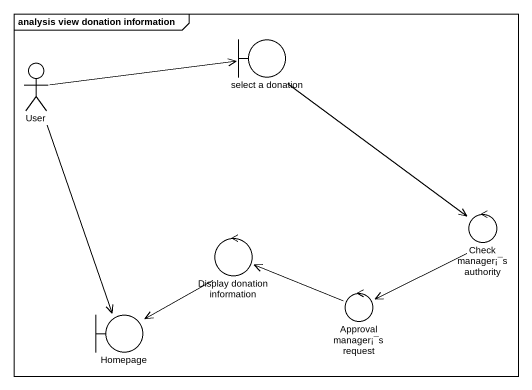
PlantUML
@startuml
mainframe analysis view donation information
actor User
boundary "select a donation" as select_a_donation
control "Check manager¡¯s authority" as Check_manager_s_authority
control "Display donation information" as Display_donation_information
control "Approval manager¡¯s request" as Approval_manager_s_request
boundary Homepage
User -right-> select_a_donation
User --> Homepage
select_a_donation --> Check_manager_s_authority
Check_manager_s_authority --> Approval_manager_s_request
Display_donation_information --> Homepage
Approval_manager_s_request -left-> Display_donation_information
@enduml
